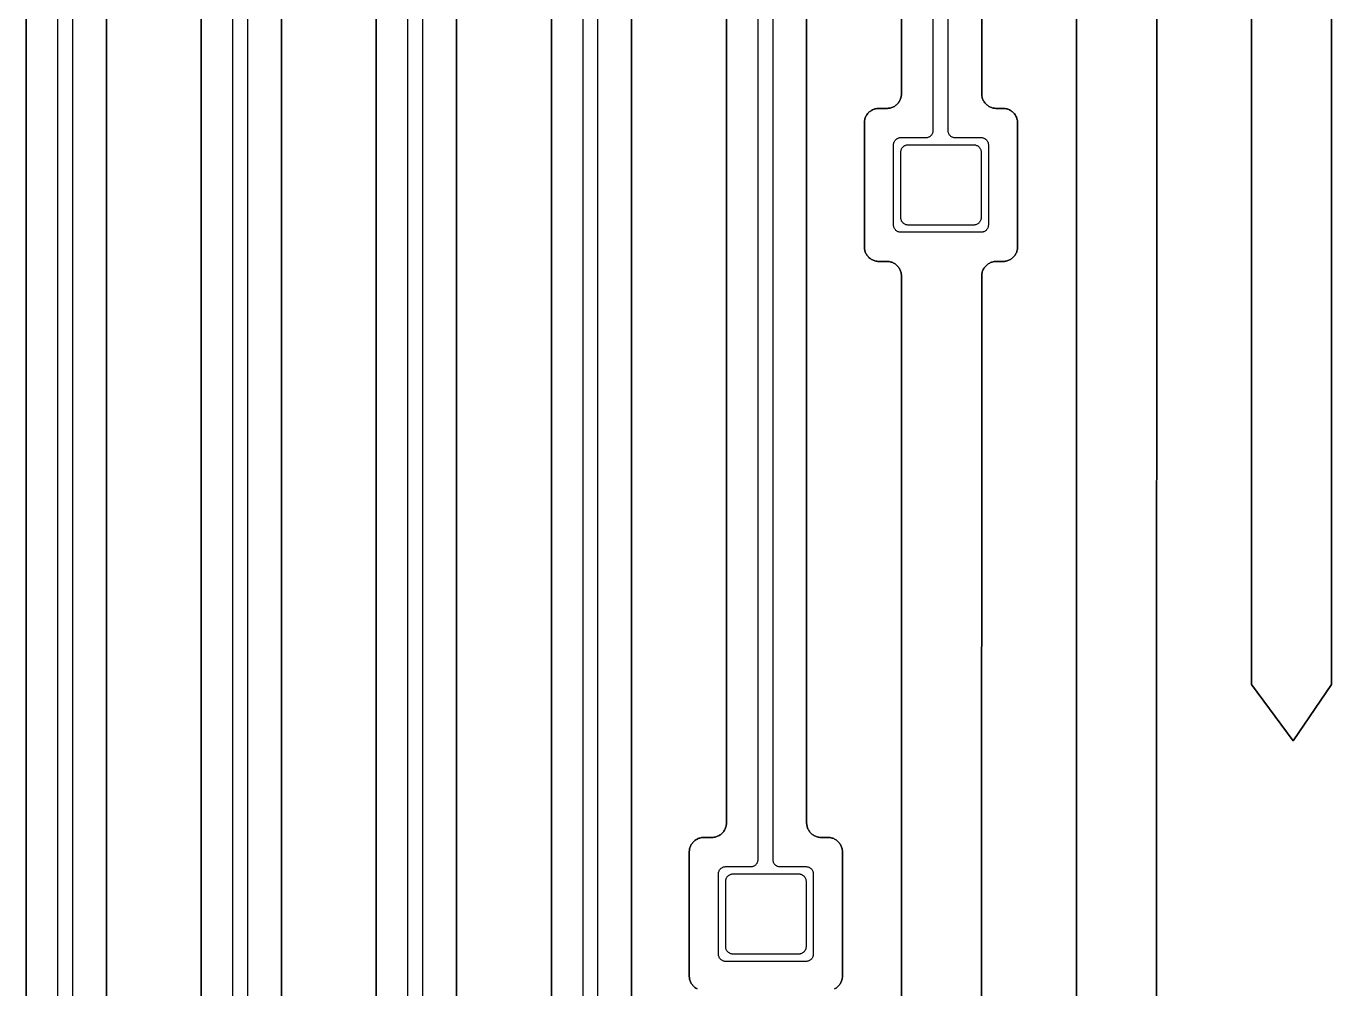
# Model space of a CAD drawing. Extents: x -2057 to 2225, y -44 to 31181.
# Drawn here: x 108.8 to 287.8, y 1029.5 to 1161.5 of the extents above; entities that cross this region are included whole.
import ezdxf

# ---------------------------------------------------------------- set-up
doc = ezdxf.new("R2010")
doc.units = 0
for name, color, linetype in [('electrode', 6, 'CONTINUOUS'), ('etching', 7, 'CONTINUOUS'), ('L3D0_etching3', 5, 'CONTINUOUS'), ('metalization', 8, 'CONTINUOUS'), ('polyimide', 9, 'CONTINUOUS')]:
    doc.layers.add(name, color=color, linetype=linetype)

msp = doc.modelspace()

# ---------------------------------------------------------------- linework, layer by layer
at = {"layer": 'electrode'}
for points in [[(229.66, 1134.247), (229.573, 1134.255), (229.487, 1134.27), (229.402, 1134.293), (229.32, 1134.323), (229.241, 1134.36), (229.166, 1134.403), (229.094, 1134.453), (229.027, 1134.509), (228.965, 1134.571), (228.909, 1134.638), (228.859, 1134.71), (228.816, 1134.785), (228.779, 1134.864), (228.749, 1134.946), (228.726, 1135.031), (228.711, 1135.117), (228.703, 1135.204), (228.703, 1144.291), (228.711, 1144.378), (228.726, 1144.464), (228.749, 1144.548), (228.779, 1144.63), (228.816, 1144.71), (228.859, 1144.785), (228.909, 1144.857), (228.965, 1144.924), (229.027, 1144.985), (229.094, 1145.042), (229.166, 1145.092), (229.241, 1145.135), (229.32, 1145.172), (229.402, 1145.202), (229.487, 1145.225), (229.573, 1145.24), (229.66, 1145.247), (238.747, 1145.247), (238.834, 1145.24), (238.92, 1145.225), (239.004, 1145.202), (239.086, 1145.172), (239.166, 1145.135), (239.241, 1145.092), (239.313, 1145.042), (239.38, 1144.985), (239.441, 1144.924), (239.498, 1144.857), (239.548, 1144.785), (239.591, 1144.71), (239.628, 1144.63), (239.658, 1144.548), (239.681, 1144.464), (239.696, 1144.378), (239.703, 1144.291), (239.703, 1135.204), (239.696, 1135.117), (239.681, 1135.031), (239.658, 1134.946), (239.628, 1134.864), (239.591, 1134.785), (239.548, 1134.71), (239.498, 1134.638), (239.441, 1134.571), (239.38, 1134.509), (239.313, 1134.453), (239.241, 1134.403), (239.166, 1134.36), (239.086, 1134.323), (239.004, 1134.293), (238.92, 1134.27), (238.834, 1134.255), (238.747, 1134.247)], [(205.66, 1034.247), (205.573, 1034.255), (205.487, 1034.27), (205.402, 1034.293), (205.32, 1034.323), (205.241, 1034.36), (205.166, 1034.403), (205.094, 1034.453), (205.027, 1034.509), (204.965, 1034.571), (204.909, 1034.638), (204.859, 1034.71), (204.816, 1034.785), (204.779, 1034.864), (204.749, 1034.946), (204.726, 1035.031), (204.711, 1035.117), (204.703, 1035.204), (204.703, 1044.291), (204.711, 1044.378), (204.726, 1044.464), (204.749, 1044.548), (204.779, 1044.63), (204.816, 1044.71), (204.859, 1044.785), (204.909, 1044.857), (204.965, 1044.924), (205.027, 1044.985), (205.094, 1045.042), (205.166, 1045.092), (205.241, 1045.135), (205.32, 1045.172), (205.402, 1045.202), (205.487, 1045.225), (205.573, 1045.24), (205.66, 1045.247), (214.747, 1045.247), (214.834, 1045.24), (214.92, 1045.225), (215.004, 1045.202), (215.086, 1045.172), (215.166, 1045.135), (215.241, 1045.092), (215.313, 1045.042), (215.38, 1044.985), (215.441, 1044.924), (215.498, 1044.857), (215.548, 1044.785), (215.591, 1044.71), (215.628, 1044.63), (215.658, 1044.548), (215.681, 1044.464), (215.696, 1044.378), (215.703, 1044.291), (215.703, 1035.204), (215.696, 1035.117), (215.681, 1035.031), (215.658, 1034.946), (215.628, 1034.864), (215.591, 1034.785), (215.548, 1034.71), (215.498, 1034.638), (215.441, 1034.571), (215.38, 1034.509), (215.313, 1034.453), (215.241, 1034.403), (215.166, 1034.36), (215.086, 1034.323), (215.004, 1034.293), (214.92, 1034.27), (214.834, 1034.255), (214.747, 1034.247)]]:
    msp.add_lwpolyline(points, close=True, dxfattribs=at)
at = {"layer": 'etching'}
for points in [[(108.792, 9035.371), (108.792, 652.185)], [(119.792, 652.185), (119.792, 9035.371)], [(132.792, 9035.371), (132.792, 752.185)], [(143.792, 752.185), (143.792, 9035.371)], [(156.792, 9035.371), (156.792, 852.185)], [(167.792, 852.185), (167.792, 9035.371)], [(180.792, 9035.371), (180.792, 952.185)], [(191.792, 952.185), (191.792, 9035.371)], [(204.792, 9035.371), (204.792, 1052.185), (204.784, 1052.059), (204.769, 1051.934), (204.745, 1051.811), (204.714, 1051.689), (204.675, 1051.57), (204.629, 1051.453), (204.575, 1051.339), (204.515, 1051.229), (204.447, 1051.123), (204.373, 1051.021), (204.293, 1050.924), (204.207, 1050.832), (204.116, 1050.746), (204.019, 1050.666), (203.917, 1050.592), (203.811, 1050.525), (203.701, 1050.465), (203.587, 1050.411), (203.47, 1050.365), (203.351, 1050.326), (203.229, 1050.295), (203.105, 1050.271), (202.981, 1050.255), (202.855, 1050.247), (201.641, 1050.247), (201.515, 1050.24), (201.39, 1050.224), (201.267, 1050.2), (201.145, 1050.169), (201.026, 1050.13), (200.909, 1050.084), (200.795, 1050.03), (200.685, 1049.97), (200.579, 1049.902), (200.477, 1049.828), (200.38, 1049.748), (200.288, 1049.662), (200.202, 1049.571), (200.122, 1049.474), (200.048, 1049.372), (199.981, 1049.266), (199.921, 1049.156), (199.867, 1049.042), (199.821, 1048.925), (199.782, 1048.806), (199.751, 1048.684), (199.727, 1048.56), (199.711, 1048.436), (199.703, 1048.31), (199.703, 1031.185), (199.711, 1031.059), (199.727, 1030.934), (199.751, 1030.811), (199.782, 1030.689), (199.821, 1030.57), (199.867, 1030.453), (199.921, 1030.339), (199.981, 1030.229), (200.048, 1030.123), (200.122, 1030.021), (200.202, 1029.924), (200.288, 1029.832), (200.38, 1029.746), (200.477, 1029.666), (200.579, 1029.592), (200.685, 1029.525), (200.795, 1029.465)], [(219.612, 1029.465), (219.722, 1029.525), (219.828, 1029.592), (219.93, 1029.666), (220.027, 1029.746), (220.118, 1029.832), (220.204, 1029.924), (220.284, 1030.021), (220.358, 1030.123), (220.426, 1030.229), (220.486, 1030.339), (220.54, 1030.453), (220.586, 1030.57), (220.625, 1030.689), (220.656, 1030.811), (220.68, 1030.934), (220.696, 1031.059), (220.703, 1031.185), (220.703, 1048.31), (220.696, 1048.436), (220.68, 1048.56), (220.656, 1048.684), (220.625, 1048.806), (220.586, 1048.925), (220.54, 1049.042), (220.486, 1049.156), (220.426, 1049.266), (220.358, 1049.372), (220.284, 1049.474), (220.204, 1049.571), (220.118, 1049.662), (220.027, 1049.748), (219.93, 1049.828), (219.828, 1049.902), (219.722, 1049.97), (219.612, 1050.03), (219.498, 1050.084), (219.381, 1050.13), (219.262, 1050.169), (219.14, 1050.2), (219.016, 1050.224), (218.892, 1050.24), (218.766, 1050.247), (217.729, 1050.247), (217.604, 1050.255), (217.479, 1050.271), (217.356, 1050.295), (217.234, 1050.326), (217.114, 1050.365), (216.998, 1050.411), (216.884, 1050.465), (216.774, 1050.525), (216.668, 1050.592), (216.566, 1050.666), (216.469, 1050.746), (216.377, 1050.832), (216.291, 1050.924), (216.211, 1051.021), (216.137, 1051.123), (216.07, 1051.229), (216.009, 1051.339), (215.956, 1051.453), (215.91, 1051.57), (215.871, 1051.689), (215.84, 1051.811), (215.816, 1051.934), (215.8, 1052.059), (215.792, 1052.185), (215.792, 9035.371)], [(228.792, 9035.371), (228.792, 1152.185), (228.784, 1152.059), (228.769, 1151.934), (228.745, 1151.811), (228.714, 1151.689), (228.675, 1151.57), (228.629, 1151.453), (228.575, 1151.339), (228.515, 1151.229), (228.447, 1151.123), (228.373, 1151.021), (228.293, 1150.924), (228.207, 1150.832), (228.116, 1150.746), (228.019, 1150.666), (227.917, 1150.592), (227.811, 1150.525), (227.701, 1150.465), (227.587, 1150.411), (227.47, 1150.365), (227.351, 1150.326), (227.229, 1150.295), (227.105, 1150.271), (226.981, 1150.255), (226.855, 1150.247), (225.641, 1150.247), (225.515, 1150.24), (225.39, 1150.224), (225.267, 1150.2), (225.145, 1150.169), (225.026, 1150.13), (224.909, 1150.084), (224.795, 1150.03), (224.685, 1149.97), (224.579, 1149.902), (224.477, 1149.828), (224.38, 1149.748), (224.288, 1149.662), (224.202, 1149.571), (224.122, 1149.474), (224.048, 1149.372), (223.981, 1149.266), (223.921, 1149.156), (223.867, 1149.042), (223.821, 1148.925), (223.782, 1148.806), (223.751, 1148.684), (223.727, 1148.56), (223.711, 1148.436), (223.703, 1148.31), (223.703, 1131.185), (223.711, 1131.059), (223.727, 1130.934), (223.751, 1130.811), (223.782, 1130.689), (223.821, 1130.57), (223.867, 1130.453), (223.921, 1130.339), (223.981, 1130.229), (224.048, 1130.123), (224.122, 1130.021), (224.202, 1129.924), (224.288, 1129.832), (224.38, 1129.746), (224.477, 1129.666), (224.579, 1129.592), (224.685, 1129.525), (224.795, 1129.465), (224.909, 1129.411), (225.026, 1129.365), (225.145, 1129.326), (225.267, 1129.295), (225.39, 1129.271), (225.515, 1129.255), (225.641, 1129.247), (226.855, 1129.247), (226.981, 1129.24), (227.105, 1129.224), (227.229, 1129.2), (227.351, 1129.169), (227.47, 1129.13), (227.587, 1129.084), (227.701, 1129.03), (227.811, 1128.97), (227.917, 1128.902), (228.019, 1128.828), (228.116, 1128.748), (228.207, 1128.662), (228.293, 1128.571), (228.373, 1128.474), (228.447, 1128.372), (228.515, 1128.266), (228.575, 1128.156), (228.629, 1128.042), (228.675, 1127.925), (228.714, 1127.806), (228.745, 1127.684), (228.769, 1127.56), (228.784, 1127.436), (228.792, 1127.31), (228.792, 871.247)], [(239.754, 871.247), (239.792, 1127.31), (239.8, 1127.436), (239.816, 1127.56), (239.84, 1127.684), (239.871, 1127.806), (239.91, 1127.925), (239.956, 1128.042), (240.009, 1128.156), (240.07, 1128.266), (240.137, 1128.372), (240.211, 1128.474), (240.291, 1128.571), (240.377, 1128.662), (240.469, 1128.748), (240.566, 1128.828), (240.668, 1128.902), (240.774, 1128.97), (240.884, 1129.03), (240.998, 1129.084), (241.114, 1129.13), (241.234, 1129.169), (241.356, 1129.2), (241.479, 1129.224), (241.604, 1129.24), (241.729, 1129.247), (242.766, 1129.247), (242.892, 1129.255), (243.016, 1129.271), (243.14, 1129.295), (243.262, 1129.326), (243.381, 1129.365), (243.498, 1129.411), (243.612, 1129.465), (243.722, 1129.525), (243.828, 1129.592), (243.93, 1129.666), (244.027, 1129.746), (244.118, 1129.832), (244.204, 1129.924), (244.284, 1130.021), (244.358, 1130.123), (244.426, 1130.229), (244.486, 1130.339), (244.54, 1130.453), (244.586, 1130.57), (244.625, 1130.689), (244.656, 1130.811), (244.68, 1130.934), (244.696, 1131.059), (244.703, 1131.185), (244.703, 1148.31), (244.696, 1148.436), (244.68, 1148.56), (244.656, 1148.684), (244.625, 1148.806), (244.586, 1148.925), (244.54, 1149.042), (244.486, 1149.156), (244.426, 1149.266), (244.358, 1149.372), (244.284, 1149.474), (244.204, 1149.571), (244.118, 1149.662), (244.027, 1149.748), (243.93, 1149.828), (243.828, 1149.902), (243.722, 1149.97), (243.612, 1150.03), (243.498, 1150.084), (243.381, 1150.13), (243.262, 1150.169), (243.14, 1150.2), (243.016, 1150.224), (242.892, 1150.24), (242.766, 1150.247), (241.729, 1150.247), (241.604, 1150.255), (241.479, 1150.271), (241.356, 1150.295), (241.234, 1150.326), (241.114, 1150.365), (240.998, 1150.411), (240.884, 1150.465), (240.774, 1150.525), (240.668, 1150.592), (240.566, 1150.666), (240.469, 1150.746), (240.377, 1150.832), (240.291, 1150.924), (240.211, 1151.021), (240.137, 1151.123), (240.07, 1151.229), (240.009, 1151.339), (239.956, 1151.453), (239.91, 1151.57), (239.871, 1151.689), (239.84, 1151.811), (239.816, 1151.934), (239.8, 1152.059), (239.792, 1152.185), (239.792, 9035.371)], [(276.792, 1327.31), (276.792, 1071.247), (282.472, 1063.52), (287.754, 1071.247), (287.792, 1327.31)], [(252.792, 1227.31), (252.792, 971.247)], [(263.754, 971.247), (263.792, 1227.31)]]:
    msp.add_lwpolyline(points, dxfattribs=at)
at = {"layer": 'L3D0_etching3'}
for points in [[(108.792, 9035.371), (108.792, 652.185)], [(119.792, 652.185), (119.792, 9035.371)], [(132.792, 9035.371), (132.792, 752.185)], [(143.792, 752.185), (143.792, 9035.371)], [(156.792, 9035.371), (156.792, 852.185)], [(167.792, 852.185), (167.792, 9035.371)], [(180.792, 9035.371), (180.792, 952.185)], [(191.792, 952.185), (191.792, 9035.371)], [(204.792, 9035.371), (204.792, 1052.185), (204.784, 1052.059), (204.769, 1051.934), (204.745, 1051.811), (204.714, 1051.689), (204.675, 1051.57), (204.629, 1051.453), (204.575, 1051.339), (204.515, 1051.229), (204.447, 1051.123), (204.373, 1051.021), (204.293, 1050.924), (204.207, 1050.832), (204.116, 1050.746), (204.019, 1050.666), (203.917, 1050.592), (203.811, 1050.525), (203.701, 1050.465), (203.587, 1050.411), (203.47, 1050.365), (203.351, 1050.326), (203.229, 1050.295), (203.105, 1050.271), (202.981, 1050.255), (202.855, 1050.247), (201.641, 1050.247), (201.515, 1050.24), (201.39, 1050.224), (201.267, 1050.2), (201.145, 1050.169), (201.026, 1050.13), (200.909, 1050.084), (200.795, 1050.03), (200.685, 1049.97), (200.579, 1049.902), (200.477, 1049.828), (200.38, 1049.748), (200.288, 1049.662), (200.202, 1049.571), (200.122, 1049.474), (200.048, 1049.372), (199.981, 1049.266), (199.921, 1049.156), (199.867, 1049.042), (199.821, 1048.925), (199.782, 1048.806), (199.751, 1048.684), (199.727, 1048.56), (199.711, 1048.436), (199.703, 1048.31), (199.703, 1031.185), (199.711, 1031.059), (199.727, 1030.934), (199.751, 1030.811), (199.782, 1030.689), (199.821, 1030.57), (199.867, 1030.453), (199.921, 1030.339), (199.981, 1030.229), (200.048, 1030.123), (200.122, 1030.021), (200.202, 1029.924), (200.288, 1029.832), (200.38, 1029.746), (200.477, 1029.666), (200.579, 1029.592), (200.685, 1029.525), (200.795, 1029.465)], [(219.612, 1029.465), (219.722, 1029.525), (219.828, 1029.592), (219.93, 1029.666), (220.027, 1029.746), (220.118, 1029.832), (220.204, 1029.924), (220.284, 1030.021), (220.358, 1030.123), (220.426, 1030.229), (220.486, 1030.339), (220.54, 1030.453), (220.586, 1030.57), (220.625, 1030.689), (220.656, 1030.811), (220.68, 1030.934), (220.696, 1031.059), (220.703, 1031.185), (220.703, 1048.31), (220.696, 1048.436), (220.68, 1048.56), (220.656, 1048.684), (220.625, 1048.806), (220.586, 1048.925), (220.54, 1049.042), (220.486, 1049.156), (220.426, 1049.266), (220.358, 1049.372), (220.284, 1049.474), (220.204, 1049.571), (220.118, 1049.662), (220.027, 1049.748), (219.93, 1049.828), (219.828, 1049.902), (219.722, 1049.97), (219.612, 1050.03), (219.498, 1050.084), (219.381, 1050.13), (219.262, 1050.169), (219.14, 1050.2), (219.016, 1050.224), (218.892, 1050.24), (218.766, 1050.247), (217.729, 1050.247), (217.604, 1050.255), (217.479, 1050.271), (217.356, 1050.295), (217.234, 1050.326), (217.114, 1050.365), (216.998, 1050.411), (216.884, 1050.465), (216.774, 1050.525), (216.668, 1050.592), (216.566, 1050.666), (216.469, 1050.746), (216.377, 1050.832), (216.291, 1050.924), (216.211, 1051.021), (216.137, 1051.123), (216.07, 1051.229), (216.009, 1051.339), (215.956, 1051.453), (215.91, 1051.57), (215.871, 1051.689), (215.84, 1051.811), (215.816, 1051.934), (215.8, 1052.059), (215.792, 1052.185), (215.792, 9035.371)], [(228.792, 9035.371), (228.792, 1152.185), (228.784, 1152.059), (228.769, 1151.934), (228.745, 1151.811), (228.714, 1151.689), (228.675, 1151.57), (228.629, 1151.453), (228.575, 1151.339), (228.515, 1151.229), (228.447, 1151.123), (228.373, 1151.021), (228.293, 1150.924), (228.207, 1150.832), (228.116, 1150.746), (228.019, 1150.666), (227.917, 1150.592), (227.811, 1150.525), (227.701, 1150.465), (227.587, 1150.411), (227.47, 1150.365), (227.351, 1150.326), (227.229, 1150.295), (227.105, 1150.271), (226.981, 1150.255), (226.855, 1150.247), (225.641, 1150.247), (225.515, 1150.24), (225.39, 1150.224), (225.267, 1150.2), (225.145, 1150.169), (225.026, 1150.13), (224.909, 1150.084), (224.795, 1150.03), (224.685, 1149.97), (224.579, 1149.902), (224.477, 1149.828), (224.38, 1149.748), (224.288, 1149.662), (224.202, 1149.571), (224.122, 1149.474), (224.048, 1149.372), (223.981, 1149.266), (223.921, 1149.156), (223.867, 1149.042), (223.821, 1148.925), (223.782, 1148.806), (223.751, 1148.684), (223.727, 1148.56), (223.711, 1148.436), (223.703, 1148.31), (223.703, 1131.185), (223.711, 1131.059), (223.727, 1130.934), (223.751, 1130.811), (223.782, 1130.689), (223.821, 1130.57), (223.867, 1130.453), (223.921, 1130.339), (223.981, 1130.229), (224.048, 1130.123), (224.122, 1130.021), (224.202, 1129.924), (224.288, 1129.832), (224.38, 1129.746), (224.477, 1129.666), (224.579, 1129.592), (224.685, 1129.525), (224.795, 1129.465), (224.909, 1129.411), (225.026, 1129.365), (225.145, 1129.326), (225.267, 1129.295), (225.39, 1129.271), (225.515, 1129.255), (225.641, 1129.247), (226.855, 1129.247), (226.981, 1129.24), (227.105, 1129.224), (227.229, 1129.2), (227.351, 1129.169), (227.47, 1129.13), (227.587, 1129.084), (227.701, 1129.03), (227.811, 1128.97), (227.917, 1128.902), (228.019, 1128.828), (228.116, 1128.748), (228.207, 1128.662), (228.293, 1128.571), (228.373, 1128.474), (228.447, 1128.372), (228.515, 1128.266), (228.575, 1128.156), (228.629, 1128.042), (228.675, 1127.925), (228.714, 1127.806), (228.745, 1127.684), (228.769, 1127.56), (228.784, 1127.436), (228.792, 1127.31), (228.792, 871.247)], [(239.754, 871.247), (239.792, 1127.31), (239.8, 1127.436), (239.816, 1127.56), (239.84, 1127.684), (239.871, 1127.806), (239.91, 1127.925), (239.956, 1128.042), (240.009, 1128.156), (240.07, 1128.266), (240.137, 1128.372), (240.211, 1128.474), (240.291, 1128.571), (240.377, 1128.662), (240.469, 1128.748), (240.566, 1128.828), (240.668, 1128.902), (240.774, 1128.97), (240.884, 1129.03), (240.998, 1129.084), (241.114, 1129.13), (241.234, 1129.169), (241.356, 1129.2), (241.479, 1129.224), (241.604, 1129.24), (241.729, 1129.247), (242.766, 1129.247), (242.892, 1129.255), (243.016, 1129.271), (243.14, 1129.295), (243.262, 1129.326), (243.381, 1129.365), (243.498, 1129.411), (243.612, 1129.465), (243.722, 1129.525), (243.828, 1129.592), (243.93, 1129.666), (244.027, 1129.746), (244.118, 1129.832), (244.204, 1129.924), (244.284, 1130.021), (244.358, 1130.123), (244.426, 1130.229), (244.486, 1130.339), (244.54, 1130.453), (244.586, 1130.57), (244.625, 1130.689), (244.656, 1130.811), (244.68, 1130.934), (244.696, 1131.059), (244.703, 1131.185), (244.703, 1148.31), (244.696, 1148.436), (244.68, 1148.56), (244.656, 1148.684), (244.625, 1148.806), (244.586, 1148.925), (244.54, 1149.042), (244.486, 1149.156), (244.426, 1149.266), (244.358, 1149.372), (244.284, 1149.474), (244.204, 1149.571), (244.118, 1149.662), (244.027, 1149.748), (243.93, 1149.828), (243.828, 1149.902), (243.722, 1149.97), (243.612, 1150.03), (243.498, 1150.084), (243.381, 1150.13), (243.262, 1150.169), (243.14, 1150.2), (243.016, 1150.224), (242.892, 1150.24), (242.766, 1150.247), (241.729, 1150.247), (241.604, 1150.255), (241.479, 1150.271), (241.356, 1150.295), (241.234, 1150.326), (241.114, 1150.365), (240.998, 1150.411), (240.884, 1150.465), (240.774, 1150.525), (240.668, 1150.592), (240.566, 1150.666), (240.469, 1150.746), (240.377, 1150.832), (240.291, 1150.924), (240.211, 1151.021), (240.137, 1151.123), (240.07, 1151.229), (240.009, 1151.339), (239.956, 1151.453), (239.91, 1151.57), (239.871, 1151.689), (239.84, 1151.811), (239.816, 1151.934), (239.8, 1152.059), (239.792, 1152.185), (239.792, 9035.371)], [(276.792, 1327.31), (276.792, 1071.247), (282.472, 1063.52), (287.754, 1071.247), (287.792, 1327.31)], [(252.792, 1227.31), (252.792, 971.247)], [(263.754, 971.247), (263.792, 1227.31)]]:
    msp.add_lwpolyline(points, dxfattribs=at)
at = {"layer": 'metalization'}
for points in [[(113.142, 647.204), (113.142, 9040.22)], [(115.142, 9040.22), (115.142, 647.204)], [(137.142, 747.204), (137.142, 9040.22)], [(139.142, 9040.22), (139.142, 747.204)], [(161.142, 847.204), (161.142, 9040.22)], [(163.142, 9040.22), (163.142, 847.204)], [(185.142, 947.204), (185.142, 9040.22)], [(187.142, 9040.22), (187.142, 947.204)], [(211.142, 9040.22), (211.142, 1047.204), (211.15, 1047.117), (211.165, 1047.031), (211.188, 1046.946), (211.218, 1046.864), (211.254, 1046.785), (211.298, 1046.71), (211.348, 1046.638), (211.404, 1046.571), (211.466, 1046.509), (211.533, 1046.453), (211.604, 1046.403), (211.68, 1046.36), (211.759, 1046.323), (211.841, 1046.293), (211.926, 1046.27), (212.012, 1046.255), (212.099, 1046.247), (215.747, 1046.247), (215.834, 1046.24), (215.92, 1046.225), (216.004, 1046.202), (216.086, 1046.172), (216.166, 1046.135), (216.241, 1046.092), (216.313, 1046.042), (216.38, 1045.985), (216.441, 1045.924), (216.498, 1045.857), (216.548, 1045.785), (216.591, 1045.71), (216.628, 1045.63), (216.658, 1045.548), (216.681, 1045.464), (216.696, 1045.378), (216.703, 1045.291), (216.703, 1034.204), (216.696, 1034.117), (216.681, 1034.031), (216.658, 1033.946), (216.628, 1033.864), (216.591, 1033.785), (216.548, 1033.71), (216.498, 1033.638), (216.441, 1033.571), (216.38, 1033.509), (216.313, 1033.453), (216.241, 1033.403), (216.166, 1033.36), (216.086, 1033.323), (216.004, 1033.293), (215.92, 1033.27), (215.834, 1033.255), (215.747, 1033.247), (204.66, 1033.247), (204.573, 1033.255), (204.487, 1033.27), (204.402, 1033.293), (204.32, 1033.323), (204.241, 1033.36), (204.166, 1033.403), (204.094, 1033.453), (204.027, 1033.509), (203.965, 1033.571), (203.909, 1033.638), (203.859, 1033.71), (203.816, 1033.785), (203.779, 1033.864), (203.749, 1033.946), (203.726, 1034.031), (203.711, 1034.117), (203.703, 1034.204), (203.703, 1045.291), (203.711, 1045.378), (203.726, 1045.464), (203.749, 1045.548), (203.779, 1045.63), (203.816, 1045.71), (203.859, 1045.785), (203.909, 1045.857), (203.965, 1045.924), (204.027, 1045.985), (204.094, 1046.042), (204.166, 1046.092), (204.241, 1046.135), (204.32, 1046.172), (204.402, 1046.202), (204.487, 1046.225), (204.573, 1046.24), (204.66, 1046.247), (208.186, 1046.247), (208.273, 1046.255), (208.359, 1046.27), (208.443, 1046.293), (208.525, 1046.323), (208.604, 1046.36), (208.68, 1046.403), (208.752, 1046.453), (208.819, 1046.509), (208.88, 1046.571), (208.936, 1046.638), (208.986, 1046.71), (209.03, 1046.785), (209.067, 1046.864), (209.097, 1046.946), (209.12, 1047.031), (209.135, 1047.117), (209.142, 1047.204), (209.142, 9040.22)], [(235.142, 9040.22), (235.142, 1147.204), (235.15, 1147.117), (235.165, 1147.031), (235.188, 1146.946), (235.218, 1146.864), (235.254, 1146.785), (235.298, 1146.71), (235.348, 1146.638), (235.404, 1146.571), (235.466, 1146.509), (235.533, 1146.453), (235.604, 1146.403), (235.68, 1146.36), (235.759, 1146.323), (235.841, 1146.293), (235.926, 1146.27), (236.012, 1146.255), (236.099, 1146.247), (239.747, 1146.247), (239.834, 1146.24), (239.92, 1146.225), (240.004, 1146.202), (240.086, 1146.172), (240.166, 1146.135), (240.241, 1146.092), (240.313, 1146.042), (240.38, 1145.985), (240.441, 1145.924), (240.498, 1145.857), (240.548, 1145.785), (240.591, 1145.71), (240.628, 1145.63), (240.658, 1145.548), (240.681, 1145.464), (240.696, 1145.378), (240.703, 1145.291), (240.703, 1134.204), (240.696, 1134.117), (240.681, 1134.031), (240.658, 1133.946), (240.628, 1133.864), (240.591, 1133.785), (240.548, 1133.71), (240.498, 1133.638), (240.441, 1133.571), (240.38, 1133.509), (240.313, 1133.453), (240.241, 1133.403), (240.166, 1133.36), (240.086, 1133.323), (240.004, 1133.293), (239.92, 1133.27), (239.834, 1133.255), (239.747, 1133.247), (228.66, 1133.247), (228.573, 1133.255), (228.487, 1133.27), (228.402, 1133.293), (228.32, 1133.323), (228.241, 1133.36), (228.166, 1133.403), (228.094, 1133.453), (228.027, 1133.509), (227.965, 1133.571), (227.909, 1133.638), (227.859, 1133.71), (227.816, 1133.785), (227.779, 1133.864), (227.749, 1133.946), (227.726, 1134.031), (227.711, 1134.117), (227.703, 1134.204), (227.703, 1145.291), (227.711, 1145.378), (227.726, 1145.464), (227.749, 1145.548), (227.779, 1145.63), (227.816, 1145.71), (227.859, 1145.785), (227.909, 1145.857), (227.965, 1145.924), (228.027, 1145.985), (228.094, 1146.042), (228.166, 1146.092), (228.241, 1146.135), (228.32, 1146.172), (228.402, 1146.202), (228.487, 1146.225), (228.573, 1146.24), (228.66, 1146.247), (232.186, 1146.247), (232.273, 1146.255), (232.359, 1146.27), (232.443, 1146.293), (232.525, 1146.323), (232.604, 1146.36), (232.68, 1146.403), (232.752, 1146.453), (232.819, 1146.509), (232.88, 1146.571), (232.936, 1146.638), (232.986, 1146.71), (233.03, 1146.785), (233.067, 1146.864), (233.097, 1146.946), (233.12, 1147.031), (233.135, 1147.117), (233.142, 1147.204), (233.142, 9040.22)]]:
    msp.add_lwpolyline(points, dxfattribs=at)
at = {"layer": 'polyimide'}
for points in [[(108.792, 652.185), (108.792, 9035.371)], [(108.792, 9035.371), (108.792, 652.185)], [(119.792, 9035.371), (119.792, 652.185)], [(119.792, 652.185), (119.792, 9035.371)], [(132.792, 752.185), (132.792, 9035.371)], [(132.792, 9035.371), (132.792, 752.185)], [(143.792, 9035.371), (143.792, 752.185)], [(143.792, 752.185), (143.792, 9035.371)], [(156.792, 852.185), (156.792, 9035.371)], [(156.792, 9035.371), (156.792, 852.185)], [(167.792, 9035.371), (167.792, 852.185)], [(167.792, 852.185), (167.792, 9035.371)], [(180.792, 952.185), (180.792, 9035.371)], [(180.792, 9035.371), (180.792, 952.185)], [(191.792, 9035.371), (191.792, 952.185)], [(191.792, 952.185), (191.792, 9035.371)], [(200.795, 1029.465), (200.685, 1029.525), (200.579, 1029.592), (200.477, 1029.666), (200.38, 1029.746), (200.288, 1029.832), (200.202, 1029.924), (200.122, 1030.021), (200.048, 1030.123), (199.981, 1030.229), (199.921, 1030.339), (199.867, 1030.453), (199.821, 1030.57), (199.782, 1030.689), (199.751, 1030.811), (199.727, 1030.934), (199.711, 1031.059), (199.703, 1031.185), (199.703, 1048.31), (199.711, 1048.436), (199.727, 1048.56), (199.751, 1048.684), (199.782, 1048.806), (199.821, 1048.925), (199.867, 1049.042), (199.921, 1049.156), (199.981, 1049.266), (200.048, 1049.372), (200.122, 1049.474), (200.202, 1049.571), (200.288, 1049.662), (200.38, 1049.748), (200.477, 1049.828), (200.579, 1049.902), (200.685, 1049.97), (200.795, 1050.03), (200.909, 1050.084), (201.026, 1050.13), (201.145, 1050.169), (201.267, 1050.2), (201.39, 1050.224), (201.515, 1050.24), (201.641, 1050.247), (202.855, 1050.247), (202.981, 1050.255), (203.105, 1050.271), (203.229, 1050.295), (203.351, 1050.326), (203.47, 1050.365), (203.587, 1050.411), (203.701, 1050.465), (203.811, 1050.525), (203.917, 1050.592), (204.019, 1050.666), (204.116, 1050.746), (204.207, 1050.832), (204.293, 1050.924), (204.373, 1051.021), (204.447, 1051.123), (204.515, 1051.229), (204.575, 1051.339), (204.629, 1051.453), (204.675, 1051.57), (204.714, 1051.689), (204.745, 1051.811), (204.769, 1051.934), (204.784, 1052.059), (204.792, 1052.185), (204.792, 9035.371)], [(204.792, 9035.371), (204.792, 1052.185), (204.784, 1052.059), (204.769, 1051.934), (204.745, 1051.811), (204.714, 1051.689), (204.675, 1051.57), (204.629, 1051.453), (204.575, 1051.339), (204.515, 1051.229), (204.447, 1051.123), (204.373, 1051.021), (204.293, 1050.924), (204.207, 1050.832), (204.116, 1050.746), (204.019, 1050.666), (203.917, 1050.592), (203.811, 1050.525), (203.701, 1050.465), (203.587, 1050.411), (203.47, 1050.365), (203.351, 1050.326), (203.229, 1050.295), (203.105, 1050.271), (202.981, 1050.255), (202.855, 1050.247), (201.641, 1050.247), (201.515, 1050.24), (201.39, 1050.224), (201.267, 1050.2), (201.145, 1050.169), (201.026, 1050.13), (200.909, 1050.084), (200.795, 1050.03), (200.685, 1049.97), (200.579, 1049.902), (200.477, 1049.828), (200.38, 1049.748), (200.288, 1049.662), (200.202, 1049.571), (200.122, 1049.474), (200.048, 1049.372), (199.981, 1049.266), (199.921, 1049.156), (199.867, 1049.042), (199.821, 1048.925), (199.782, 1048.806), (199.751, 1048.684), (199.727, 1048.56), (199.711, 1048.436), (199.703, 1048.31), (199.703, 1031.185), (199.711, 1031.059), (199.727, 1030.934), (199.751, 1030.811), (199.782, 1030.689), (199.821, 1030.57), (199.867, 1030.453), (199.921, 1030.339), (199.981, 1030.229), (200.048, 1030.123), (200.122, 1030.021), (200.202, 1029.924), (200.288, 1029.832), (200.38, 1029.746), (200.477, 1029.666), (200.579, 1029.592), (200.685, 1029.525), (200.795, 1029.465)], [(215.792, 9035.371), (215.792, 1052.185), (215.8, 1052.059), (215.816, 1051.934), (215.84, 1051.811), (215.871, 1051.689), (215.91, 1051.57), (215.956, 1051.453), (216.009, 1051.339), (216.07, 1051.229), (216.137, 1051.123), (216.211, 1051.021), (216.291, 1050.924), (216.377, 1050.832), (216.469, 1050.746), (216.566, 1050.666), (216.668, 1050.592), (216.774, 1050.525), (216.884, 1050.465), (216.998, 1050.411), (217.114, 1050.365), (217.234, 1050.326), (217.356, 1050.295), (217.479, 1050.271), (217.604, 1050.255), (217.729, 1050.247), (218.766, 1050.247), (218.892, 1050.24), (219.016, 1050.224), (219.14, 1050.2), (219.262, 1050.169), (219.381, 1050.13), (219.498, 1050.084), (219.612, 1050.03), (219.722, 1049.97), (219.828, 1049.902), (219.93, 1049.828), (220.027, 1049.748), (220.118, 1049.662), (220.204, 1049.571), (220.284, 1049.474), (220.358, 1049.372), (220.426, 1049.266), (220.486, 1049.156), (220.54, 1049.042), (220.586, 1048.925), (220.625, 1048.806), (220.656, 1048.684), (220.68, 1048.56), (220.696, 1048.436), (220.703, 1048.31), (220.703, 1031.185), (220.696, 1031.059), (220.68, 1030.934), (220.656, 1030.811), (220.625, 1030.689), (220.586, 1030.57), (220.54, 1030.453), (220.486, 1030.339), (220.426, 1030.229), (220.358, 1030.123), (220.284, 1030.021), (220.204, 1029.924), (220.118, 1029.832), (220.027, 1029.746), (219.93, 1029.666), (219.828, 1029.592), (219.722, 1029.525), (219.612, 1029.465)], [(219.612, 1029.465), (219.722, 1029.525), (219.828, 1029.592), (219.93, 1029.666), (220.027, 1029.746), (220.118, 1029.832), (220.204, 1029.924), (220.284, 1030.021), (220.358, 1030.123), (220.426, 1030.229), (220.486, 1030.339), (220.54, 1030.453), (220.586, 1030.57), (220.625, 1030.689), (220.656, 1030.811), (220.68, 1030.934), (220.696, 1031.059), (220.703, 1031.185), (220.703, 1048.31), (220.696, 1048.436), (220.68, 1048.56), (220.656, 1048.684), (220.625, 1048.806), (220.586, 1048.925), (220.54, 1049.042), (220.486, 1049.156), (220.426, 1049.266), (220.358, 1049.372), (220.284, 1049.474), (220.204, 1049.571), (220.118, 1049.662), (220.027, 1049.748), (219.93, 1049.828), (219.828, 1049.902), (219.722, 1049.97), (219.612, 1050.03), (219.498, 1050.084), (219.381, 1050.13), (219.262, 1050.169), (219.14, 1050.2), (219.016, 1050.224), (218.892, 1050.24), (218.766, 1050.247), (217.729, 1050.247), (217.604, 1050.255), (217.479, 1050.271), (217.356, 1050.295), (217.234, 1050.326), (217.114, 1050.365), (216.998, 1050.411), (216.884, 1050.465), (216.774, 1050.525), (216.668, 1050.592), (216.566, 1050.666), (216.469, 1050.746), (216.377, 1050.832), (216.291, 1050.924), (216.211, 1051.021), (216.137, 1051.123), (216.07, 1051.229), (216.009, 1051.339), (215.956, 1051.453), (215.91, 1051.57), (215.871, 1051.689), (215.84, 1051.811), (215.816, 1051.934), (215.8, 1052.059), (215.792, 1052.185), (215.792, 9035.371)], [(228.792, 871.247), (228.792, 1127.31), (228.784, 1127.436), (228.769, 1127.56), (228.745, 1127.684), (228.714, 1127.806), (228.675, 1127.925), (228.629, 1128.042), (228.575, 1128.156), (228.515, 1128.266), (228.447, 1128.372), (228.373, 1128.474), (228.293, 1128.571), (228.207, 1128.662), (228.116, 1128.748), (228.019, 1128.828), (227.917, 1128.902), (227.811, 1128.97), (227.701, 1129.03), (227.587, 1129.084), (227.47, 1129.13), (227.351, 1129.169), (227.229, 1129.2), (227.105, 1129.224), (226.981, 1129.24), (226.855, 1129.247), (225.641, 1129.247), (225.515, 1129.255), (225.39, 1129.271), (225.267, 1129.295), (225.145, 1129.326), (225.026, 1129.365), (224.909, 1129.411), (224.795, 1129.465), (224.685, 1129.525), (224.579, 1129.592), (224.477, 1129.666), (224.38, 1129.746), (224.288, 1129.832), (224.202, 1129.924), (224.122, 1130.021), (224.048, 1130.123), (223.981, 1130.229), (223.921, 1130.339), (223.867, 1130.453), (223.821, 1130.57), (223.782, 1130.689), (223.751, 1130.811), (223.727, 1130.934), (223.711, 1131.059), (223.703, 1131.185), (223.703, 1148.31), (223.711, 1148.436), (223.727, 1148.56), (223.751, 1148.684), (223.782, 1148.806), (223.821, 1148.925), (223.867, 1149.042), (223.921, 1149.156), (223.981, 1149.266), (224.048, 1149.372), (224.122, 1149.474), (224.202, 1149.571), (224.288, 1149.662), (224.38, 1149.748), (224.477, 1149.828), (224.579, 1149.902), (224.685, 1149.97), (224.795, 1150.03), (224.909, 1150.084), (225.026, 1150.13), (225.145, 1150.169), (225.267, 1150.2), (225.39, 1150.224), (225.515, 1150.24), (225.641, 1150.247), (226.855, 1150.247), (226.981, 1150.255), (227.105, 1150.271), (227.229, 1150.295), (227.351, 1150.326), (227.47, 1150.365), (227.587, 1150.411), (227.701, 1150.465), (227.811, 1150.525), (227.917, 1150.592), (228.019, 1150.666), (228.116, 1150.746), (228.207, 1150.832), (228.293, 1150.924), (228.373, 1151.021), (228.447, 1151.123), (228.515, 1151.229), (228.575, 1151.339), (228.629, 1151.453), (228.675, 1151.57), (228.714, 1151.689), (228.745, 1151.811), (228.769, 1151.934), (228.784, 1152.059), (228.792, 1152.185), (228.792, 9035.371)], [(228.792, 9035.371), (228.792, 1152.185), (228.784, 1152.059), (228.769, 1151.934), (228.745, 1151.811), (228.714, 1151.689), (228.675, 1151.57), (228.629, 1151.453), (228.575, 1151.339), (228.515, 1151.229), (228.447, 1151.123), (228.373, 1151.021), (228.293, 1150.924), (228.207, 1150.832), (228.116, 1150.746), (228.019, 1150.666), (227.917, 1150.592), (227.811, 1150.525), (227.701, 1150.465), (227.587, 1150.411), (227.47, 1150.365), (227.351, 1150.326), (227.229, 1150.295), (227.105, 1150.271), (226.981, 1150.255), (226.855, 1150.247), (225.641, 1150.247), (225.515, 1150.24), (225.39, 1150.224), (225.267, 1150.2), (225.145, 1150.169), (225.026, 1150.13), (224.909, 1150.084), (224.795, 1150.03), (224.685, 1149.97), (224.579, 1149.902), (224.477, 1149.828), (224.38, 1149.748), (224.288, 1149.662), (224.202, 1149.571), (224.122, 1149.474), (224.048, 1149.372), (223.981, 1149.266), (223.921, 1149.156), (223.867, 1149.042), (223.821, 1148.925), (223.782, 1148.806), (223.751, 1148.684), (223.727, 1148.56), (223.711, 1148.436), (223.703, 1148.31), (223.703, 1131.185), (223.711, 1131.059), (223.727, 1130.934), (223.751, 1130.811), (223.782, 1130.689), (223.821, 1130.57), (223.867, 1130.453), (223.921, 1130.339), (223.981, 1130.229), (224.048, 1130.123), (224.122, 1130.021), (224.202, 1129.924), (224.288, 1129.832), (224.38, 1129.746), (224.477, 1129.666), (224.579, 1129.592), (224.685, 1129.525), (224.795, 1129.465), (224.909, 1129.411), (225.026, 1129.365), (225.145, 1129.326), (225.267, 1129.295), (225.39, 1129.271), (225.515, 1129.255), (225.641, 1129.247), (226.855, 1129.247), (226.981, 1129.24), (227.105, 1129.224), (227.229, 1129.2), (227.351, 1129.169), (227.47, 1129.13), (227.587, 1129.084), (227.701, 1129.03), (227.811, 1128.97), (227.917, 1128.902), (228.019, 1128.828), (228.116, 1128.748), (228.207, 1128.662), (228.293, 1128.571), (228.373, 1128.474), (228.447, 1128.372), (228.515, 1128.266), (228.575, 1128.156), (228.629, 1128.042), (228.675, 1127.925), (228.714, 1127.806), (228.745, 1127.684), (228.769, 1127.56), (228.784, 1127.436), (228.792, 1127.31), (228.792, 871.247)], [(239.792, 9035.371), (239.792, 1152.185), (239.8, 1152.059), (239.816, 1151.934), (239.84, 1151.811), (239.871, 1151.689), (239.91, 1151.57), (239.956, 1151.453), (240.009, 1151.339), (240.07, 1151.229), (240.137, 1151.123), (240.211, 1151.021), (240.291, 1150.924), (240.377, 1150.832), (240.469, 1150.746), (240.566, 1150.666), (240.668, 1150.592), (240.774, 1150.525), (240.884, 1150.465), (240.998, 1150.411), (241.114, 1150.365), (241.234, 1150.326), (241.356, 1150.295), (241.479, 1150.271), (241.604, 1150.255), (241.729, 1150.247), (242.766, 1150.247), (242.892, 1150.24), (243.016, 1150.224), (243.14, 1150.2), (243.262, 1150.169), (243.381, 1150.13), (243.498, 1150.084), (243.612, 1150.03), (243.722, 1149.97), (243.828, 1149.902), (243.93, 1149.828), (244.027, 1149.748), (244.118, 1149.662), (244.204, 1149.571), (244.284, 1149.474), (244.358, 1149.372), (244.426, 1149.266), (244.486, 1149.156), (244.54, 1149.042), (244.586, 1148.925), (244.625, 1148.806), (244.656, 1148.684), (244.68, 1148.56), (244.696, 1148.436), (244.703, 1148.31), (244.703, 1131.185), (244.696, 1131.059), (244.68, 1130.934), (244.656, 1130.811), (244.625, 1130.689), (244.586, 1130.57), (244.54, 1130.453), (244.486, 1130.339), (244.426, 1130.229), (244.358, 1130.123), (244.284, 1130.021), (244.204, 1129.924), (244.118, 1129.832), (244.027, 1129.746), (243.93, 1129.666), (243.828, 1129.592), (243.722, 1129.525), (243.612, 1129.465), (243.498, 1129.411), (243.381, 1129.365), (243.262, 1129.326), (243.14, 1129.295), (243.016, 1129.271), (242.892, 1129.255), (242.766, 1129.247), (241.729, 1129.247), (241.604, 1129.24), (241.479, 1129.224), (241.356, 1129.2), (241.234, 1129.169), (241.114, 1129.13), (240.998, 1129.084), (240.884, 1129.03), (240.774, 1128.97), (240.668, 1128.902), (240.566, 1128.828), (240.469, 1128.748), (240.377, 1128.662), (240.291, 1128.571), (240.211, 1128.474), (240.137, 1128.372), (240.07, 1128.266), (240.009, 1128.156), (239.956, 1128.042), (239.91, 1127.925), (239.871, 1127.806), (239.84, 1127.684), (239.816, 1127.56), (239.8, 1127.436), (239.792, 1127.31), (239.754, 871.247)], [(239.754, 871.247), (239.792, 1127.31), (239.8, 1127.436), (239.816, 1127.56), (239.84, 1127.684), (239.871, 1127.806), (239.91, 1127.925), (239.956, 1128.042), (240.009, 1128.156), (240.07, 1128.266), (240.137, 1128.372), (240.211, 1128.474), (240.291, 1128.571), (240.377, 1128.662), (240.469, 1128.748), (240.566, 1128.828), (240.668, 1128.902), (240.774, 1128.97), (240.884, 1129.03), (240.998, 1129.084), (241.114, 1129.13), (241.234, 1129.169), (241.356, 1129.2), (241.479, 1129.224), (241.604, 1129.24), (241.729, 1129.247), (242.766, 1129.247), (242.892, 1129.255), (243.016, 1129.271), (243.14, 1129.295), (243.262, 1129.326), (243.381, 1129.365), (243.498, 1129.411), (243.612, 1129.465), (243.722, 1129.525), (243.828, 1129.592), (243.93, 1129.666), (244.027, 1129.746), (244.118, 1129.832), (244.204, 1129.924), (244.284, 1130.021), (244.358, 1130.123), (244.426, 1130.229), (244.486, 1130.339), (244.54, 1130.453), (244.586, 1130.57), (244.625, 1130.689), (244.656, 1130.811), (244.68, 1130.934), (244.696, 1131.059), (244.703, 1131.185), (244.703, 1148.31), (244.696, 1148.436), (244.68, 1148.56), (244.656, 1148.684), (244.625, 1148.806), (244.586, 1148.925), (244.54, 1149.042), (244.486, 1149.156), (244.426, 1149.266), (244.358, 1149.372), (244.284, 1149.474), (244.204, 1149.571), (244.118, 1149.662), (244.027, 1149.748), (243.93, 1149.828), (243.828, 1149.902), (243.722, 1149.97), (243.612, 1150.03), (243.498, 1150.084), (243.381, 1150.13), (243.262, 1150.169), (243.14, 1150.2), (243.016, 1150.224), (242.892, 1150.24), (242.766, 1150.247), (241.729, 1150.247), (241.604, 1150.255), (241.479, 1150.271), (241.356, 1150.295), (241.234, 1150.326), (241.114, 1150.365), (240.998, 1150.411), (240.884, 1150.465), (240.774, 1150.525), (240.668, 1150.592), (240.566, 1150.666), (240.469, 1150.746), (240.377, 1150.832), (240.291, 1150.924), (240.211, 1151.021), (240.137, 1151.123), (240.07, 1151.229), (240.009, 1151.339), (239.956, 1151.453), (239.91, 1151.57), (239.871, 1151.689), (239.84, 1151.811), (239.816, 1151.934), (239.8, 1152.059), (239.792, 1152.185), (239.792, 9035.371)], [(287.792, 1327.31), (287.754, 1071.247), (282.472, 1063.52), (276.792, 1071.247), (276.792, 1327.31)], [(276.792, 1327.31), (276.792, 1071.247), (282.472, 1063.52), (287.754, 1071.247), (287.792, 1327.31)], [(252.792, 971.247), (252.792, 1227.31)], [(252.792, 1227.31), (252.792, 971.247)], [(263.792, 1227.31), (263.754, 971.247)], [(263.754, 971.247), (263.792, 1227.31)]]:
    msp.add_lwpolyline(points, dxfattribs=at)

doc.saveas('drawing.dxf')
